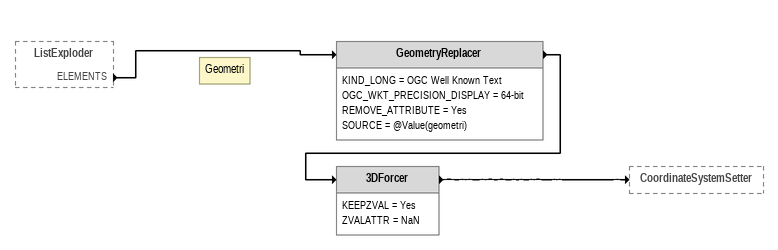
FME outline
ListExploder [outside]
    ELEMENTS -> GeometryReplacer
Note: Geometri
GeometryReplacer
    KIND_LONG = OGC Well Known Text
    OGC_WKT_PRECISION_DISPLAY = 64-bit
    REMOVE_ATTRIBUTE = Yes
    SOURCE = @Value(geometri)
    -> 3DForcer
3DForcer
    KEEPZVAL = Yes
    ZVALATTR = NaN
    -> CoordinateSystemSetter
